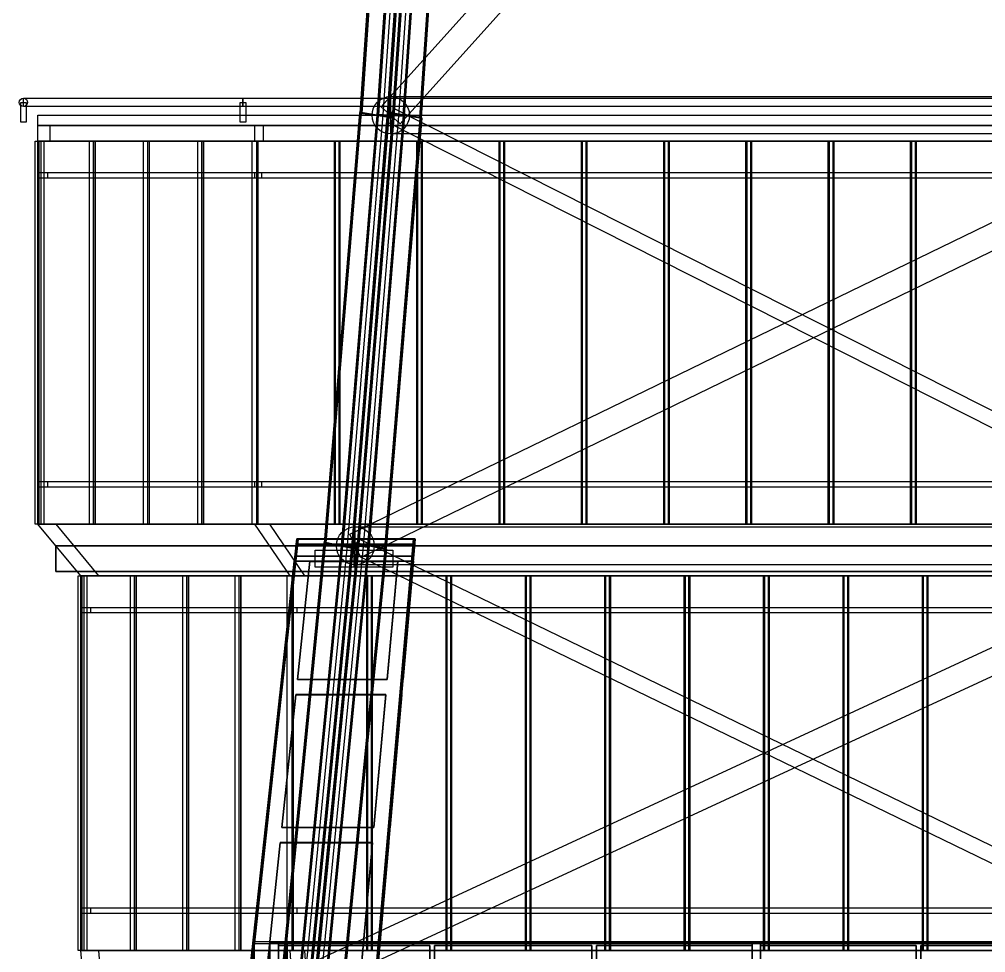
# Model space of a CAD drawing. Header units: millimetres. Extents: x -48000 to 1060615, y -2000 to 333000.
# Drawn here: x -14216 to -2987, y 120275 to 131114 of the extents above; entities that cross this region are included whole.
import ezdxf

# ---------------------------------------------------------------- set-up
doc = ezdxf.new("R2010")
doc.units = ezdxf.units.MM
doc.layers.add('D-STR-DECK', color=7, linetype='Continuous', lineweight=25)
doc.layers.add('D-STR-STRC', color=7, linetype='Continuous', lineweight=25)

msp = doc.modelspace()

# ---------------------------------------------------------------- linework, layer by layer
at = {"layer": 'D-STR-DECK'}
for points in [[(-14200, 129920), (-14200, 130150), (-14136, 130150), (-14136, 129920)], [(-14200, 129920), (-14200, 130150), (-14136, 130150), (-14136, 129920)], [(-11617.76, 130102), (-14168, 130102), (-14168, 130198), (-11617.76, 130198)], [(-14168, 130198), (-11617.76, 130198), (-11617.76, 130102), (-14168, 130102)], [(-11649.76, 129920), (-11649.76, 130150), (-11585.76, 130150), (-11585.76, 129920)], [(-11649.76, 129920), (-11649.76, 130150), (-11585.76, 130150), (-11585.76, 129920)], [(-11617.76, 130198), (11617.76, 130198), (11617.76, 130102), (-11617.76, 130102)], [(11617.76, 130102), (-11617.76, 130102), (-11617.76, 130198), (11617.76, 130198)], [(-14000, 129880), (-14000, 130000), (14000, 130000), (14000, 129880)], [(-14000, 129700), (-14000, 129880), (-11381.01, 129880), (-11381.01, 129700)], [(-14000, 129700), (-14000, 129880), (-13860, 129880), (-13860, 129700)], [(-14000, 129700), (-14000, 129880), (-11381.01, 129880), (-11381.01, 129700)], [(-11480, 129700), (-11480, 129880), (11480, 129880), (11480, 129700)], [(-11480, 129700), (-11480, 129880), (11480, 129880), (11480, 129700)], [(-14032, 125250), (-14032, 129700), (-13968, 129700), (-13968, 125250)], [(-14032, 125250), (-14032, 129700), (-13968, 129700), (-13968, 125250)], [(-14032, 125250), (-14032, 129700), (-13968, 129700), (-13968, 125250)], [(-14032, 125250), (-14032, 129700), (-13968, 129700), (-13968, 125250)], [(-14032, 125250), (-14032, 129700), (-13968, 129700), (-13968, 125250)], [(-14032, 125250), (-14032, 129700), (-13968, 129700), (-13968, 125250)], [(-14032, 125250), (-14032, 129700), (-13968, 129700), (-13968, 125250)], [(-14032, 125250), (-14032, 129700), (-13968, 129700), (-13968, 125250)], [(-14032, 125250), (-14032, 129700), (-13968, 129700), (-13968, 125250)], [(-14032, 125250), (-14032, 129700), (-13968, 129700), (-13968, 125250)], [(-14032, 125250), (-14032, 129700), (-13968, 129700), (-13968, 125250)], [(-14032, 125250), (-14032, 129700), (-13968, 129700), (-13968, 125250)], [(-14032, 125250), (-14032, 129700), (-13968, 129700), (-13968, 125250)], [(-14032, 125250), (-14032, 129700), (-13968, 129700), (-13968, 125250)], [(-14032, 125250), (-14032, 129700), (-13968, 129700), (-13968, 125250)], [(-14032, 125250), (-14032, 129700), (-13968, 129700), (-13968, 125250)], [(-14032, 125250), (-14032, 129700), (-13968, 129700), (-13968, 125250)], [(-14032, 125250), (-14032, 129700), (-13968, 129700), (-13968, 125250)], [(-14032, 125250), (-14032, 129700), (-13968, 129700), (-13968, 125250)], [(-14032, 125250), (-14032, 129700), (-13968, 129700), (-13968, 125250)], [(-14032, 125250), (-14032, 129700), (-13968, 129700), (-13968, 125250)], [(-14032, 125250), (-14032, 129700), (-13968, 129700), (-13968, 125250)], [(-14032, 125250), (-14032, 129700), (-13968, 129700), (-13968, 125250)], [(-14032, 125250), (-14032, 129700), (-13968, 129700), (-13968, 125250)], [(-14032, 125250), (-14032, 129700), (-13968, 129700), (-13968, 125250)], [(-14000, 125250), (-14000, 129700), (-13930, 129700), (-13930, 125250)], [(-14000, 125250), (-14000, 129700), (-13930, 129700), (-13930, 125250)], [(-14000, 125250), (-14000, 129700), (-13930, 129700), (-13930, 125250)], [(-14000, 125250), (-14000, 129700), (-13930, 129700), (-13930, 125250)], [(-14000, 125250), (-14000, 129700), (-13930, 129700), (-13930, 125250)], [(-14000, 125250), (-14000, 129700), (-13930, 129700), (-13930, 125250)], [(-14000, 125250), (-14000, 129700), (-13930, 129700), (-13930, 125250)], [(-14000, 125250), (-14000, 129700), (-13930, 129700), (-13930, 125250)], [(-14000, 125250), (-14000, 129700), (-13930, 129700), (-13930, 125250)], [(-14000, 125250), (-14000, 129700), (-13930, 129700), (-13930, 125250)], [(-14000, 125250), (-14000, 129700), (-13930, 129700), (-13930, 125250)], [(-14000, 125250), (-14000, 129700), (-13930, 129700), (-13930, 125250)], [(-14000, 125250), (-14000, 129700), (-13930, 129700), (-13930, 125250)], [(-14000, 125250), (-14000, 129700), (-13930, 129700), (-13930, 125250)], [(-14000, 125250), (-14000, 129700), (-13930, 129700), (-13930, 125250)], [(-14000, 125250), (-14000, 129700), (-13930, 129700), (-13930, 125250)], [(-14000, 125250), (-14000, 129700), (-13930, 129700), (-13930, 125250)], [(-14000, 125250), (-14000, 129700), (-13930, 129700), (-13930, 125250)], [(-14000, 125250), (-14000, 129700), (-13930, 129700), (-13930, 125250)], [(-14000, 125250), (-14000, 129700), (-13930, 129700), (-13930, 125250)], [(-14000, 125250), (-14000, 129700), (-13930, 129700), (-13930, 125250)], [(-14000, 125250), (-14000, 129700), (-13930, 129700), (-13930, 125250)], [(-14000, 125250), (-14000, 129700), (-13930, 129700), (-13930, 125250)], [(-14000, 125250), (-14000, 129700), (-13930, 129700), (-13930, 125250)], [(-13984.25, 125250), (-13984.25, 129700), (-13336.25, 129700), (-13336.25, 125250)], [(-13984.25, 125250), (-13984.25, 129700), (-13336.25, 129700), (-13336.25, 125250)], [(-13402, 125250), (-13402, 129700), (-13338, 129700), (-13338, 125250)], [(-13402, 125250), (-13402, 129700), (-13338, 129700), (-13338, 125250)], [(-13354.25, 125250), (-13354.25, 129700), (-12706.25, 129700), (-12706.25, 125250)], [(-13354.25, 125250), (-13354.25, 129700), (-12706.25, 129700), (-12706.25, 125250)], [(-12772, 125250), (-12772, 129700), (-12708, 129700), (-12708, 125250)], [(-12772, 125250), (-12772, 129700), (-12708, 129700), (-12708, 125250)], [(-12724.25, 125250), (-12724.25, 129700), (-12076.25, 129700), (-12076.25, 125250)], [(-12724.25, 125250), (-12724.25, 129700), (-12076.25, 129700), (-12076.25, 125250)], [(-12142, 125250), (-12142, 129700), (-12078, 129700), (-12078, 125250)], [(-12142, 125250), (-12142, 129700), (-12078, 129700), (-12078, 125250)], [(-12094.25, 125250), (-12094.25, 129700), (-11446.25, 129700), (-11446.25, 125250)], [(-12094.25, 125250), (-12094.25, 129700), (-11446.25, 129700), (-11446.25, 125250)], [(-11512, 125250), (-11512, 129700), (-11448, 129700), (-11448, 125250)], [(-11512, 125250), (-11512, 129700), (-11448, 129700), (-11448, 125250)], [(-11456.08, 125250), (-11456.08, 129700), (-10547.25, 129700), (-10547.25, 125250)], [(-11456.08, 125250), (-11456.08, 129700), (-10547.25, 129700), (-10547.25, 125250)], [(-10555.33, 125250), (-10555.33, 129700), (-10491.33, 129700), (-10491.33, 125250)], [(-10555.33, 125250), (-10555.33, 129700), (-10491.33, 129700), (-10491.33, 125250)], [(-10499.42, 125250), (-10499.42, 129700), (-9590.58, 129700), (-9590.58, 125250)], [(-10499.42, 125250), (-10499.42, 129700), (-9590.58, 129700), (-9590.58, 125250)], [(-9598.67, 125250), (-9598.67, 129700), (-9534.67, 129700), (-9534.67, 125250)], [(-9598.67, 125250), (-9598.67, 129700), (-9534.67, 129700), (-9534.67, 125250)], [(-9542.75, 125250), (-9542.75, 129700), (-8633.92, 129700), (-8633.92, 125250)], [(-9542.75, 125250), (-9542.75, 129700), (-8633.92, 129700), (-8633.92, 125250)], [(-8642, 125250), (-8642, 129700), (-8578, 129700), (-8578, 125250)], [(-8642, 125250), (-8642, 129700), (-8578, 129700), (-8578, 125250)], [(-8586.08, 125250), (-8586.08, 129700), (-7677.25, 129700), (-7677.25, 125250)], [(-8586.08, 125250), (-8586.08, 129700), (-7677.25, 129700), (-7677.25, 125250)], [(-7685.33, 125250), (-7685.33, 129700), (-7621.33, 129700), (-7621.33, 125250)], [(-7685.33, 125250), (-7685.33, 129700), (-7621.33, 129700), (-7621.33, 125250)], [(-7629.42, 125250), (-7629.42, 129700), (-6720.58, 129700), (-6720.58, 125250)], [(-7629.42, 125250), (-7629.42, 129700), (-6720.58, 129700), (-6720.58, 125250)], [(-6728.67, 125250), (-6728.67, 129700), (-6664.67, 129700), (-6664.67, 125250)], [(-6728.67, 125250), (-6728.67, 129700), (-6664.67, 129700), (-6664.67, 125250)], [(-6672.75, 125250), (-6672.75, 129700), (-5763.92, 129700), (-5763.92, 125250)], [(-6672.75, 125250), (-6672.75, 129700), (-5763.92, 129700), (-5763.92, 125250)], [(-5772, 125250), (-5772, 129700), (-5708, 129700), (-5708, 125250)], [(-5772, 125250), (-5772, 129700), (-5708, 129700), (-5708, 125250)], [(-5716.08, 125250), (-5716.08, 129700), (-4807.25, 129700), (-4807.25, 125250)], [(-5716.08, 125250), (-5716.08, 129700), (-4807.25, 129700), (-4807.25, 125250)], [(-4815.33, 125250), (-4815.33, 129700), (-4751.33, 129700), (-4751.33, 125250)], [(-4815.33, 125250), (-4815.33, 129700), (-4751.33, 129700), (-4751.33, 125250)], [(-4759.42, 125250), (-4759.42, 129700), (-3850.58, 129700), (-3850.58, 125250)], [(-4759.42, 125250), (-4759.42, 129700), (-3850.58, 129700), (-3850.58, 125250)], [(-3858.67, 125250), (-3858.67, 129700), (-3794.67, 129700), (-3794.67, 125250)], [(-3858.67, 125250), (-3858.67, 129700), (-3794.67, 129700), (-3794.67, 125250)], [(-3802.75, 125250), (-3802.75, 129700), (-2893.92, 129700), (-2893.92, 125250)], [(-3802.75, 125250), (-3802.75, 129700), (-2893.92, 129700), (-2893.92, 125250)], [(-14000, 129270), (-14000, 129335), (-11402.22, 129335), (-11402.22, 129270)], [(-14000, 129270), (-14000, 129335), (-13890, 129335), (-13890, 129270)], [(-14000, 129270), (-14000, 129335), (-11402.22, 129335), (-11402.22, 129270)], [(-11480, 129270), (-11480, 129335), (11480, 129335), (11480, 129270)], [(-11480, 129270), (-11480, 129335), (11480, 129335), (11480, 129270)], [(-14000, 125680), (-14000, 125745), (-11402.22, 125745), (-11402.22, 125680)], [(-14000, 125680), (-14000, 125745), (-13890, 125745), (-13890, 125680)], [(-14000, 125680), (-14000, 125745), (-11402.22, 125745), (-11402.22, 125680)], [(-11480, 125680), (-11480, 125745), (11480, 125745), (11480, 125680)], [(-11480, 125680), (-11480, 125745), (11480, 125745), (11480, 125680)], [(-13500, 124650), (-14000, 125250), (-11307.8, 125250), (-10903.95, 124650)], [(-13500, 124650), (-14000, 125250), (-13790, 125250), (-13297.5, 124650)], [(-13500, 124650), (-14000, 125250), (-11307.8, 125250), (-10903.95, 124650)], [(-11070, 124650), (-11480, 125250), (11480, 125250), (11070, 124650)], [(-11070, 124650), (-11480, 125250), (11480, 125250), (11070, 124650)], [(-13790, 124700), (-13790, 125000), (13790, 125000), (13790, 124700)], [(-13790, 124700), (-13790, 125000), (13790, 125000), (13790, 124700)], [(-13790, 124700), (4700, 124700), (4700, 125000), (-13790, 125000)], [(-13532, 120300), (-13532, 124650), (-13468, 124650), (-13468, 120300)], [(-13532, 120300), (-13532, 124650), (-13468, 124650), (-13468, 120300)], [(-13532, 120300), (-13532, 124650), (-13468, 124650), (-13468, 120300)], [(-13532, 120300), (-13532, 124650), (-13468, 124650), (-13468, 120300)], [(-13532, 120300), (-13532, 124650), (-13468, 124650), (-13468, 120300)], [(-13532, 120300), (-13532, 124650), (-13468, 124650), (-13468, 120300)], [(-13532, 120300), (-13532, 124650), (-13468, 124650), (-13468, 120300)], [(-13532, 120300), (-13532, 124650), (-13468, 124650), (-13468, 120300)], [(-13532, 120300), (-13532, 124650), (-13468, 124650), (-13468, 120300)], [(-13532, 120300), (-13532, 124650), (-13468, 124650), (-13468, 120300)], [(-13532, 120300), (-13532, 124650), (-13468, 124650), (-13468, 120300)], [(-13532, 120300), (-13532, 124650), (-13468, 124650), (-13468, 120300)], [(-13532, 120300), (-13532, 124650), (-13468, 124650), (-13468, 120300)], [(-13532, 120300), (-13532, 124650), (-13468, 124650), (-13468, 120300)], [(-13532, 120300), (-13532, 124650), (-13468, 124650), (-13468, 120300)], [(-13532, 120300), (-13532, 124650), (-13468, 124650), (-13468, 120300)], [(-13532, 120300), (-13532, 124650), (-13468, 124650), (-13468, 120300)], [(-13532, 120300), (-13532, 124650), (-13468, 124650), (-13468, 120300)], [(-13532, 120300), (-13532, 124650), (-13468, 124650), (-13468, 120300)], [(-13532, 120300), (-13532, 124650), (-13468, 124650), (-13468, 120300)], [(-13532, 120300), (-13532, 124650), (-13468, 124650), (-13468, 120300)], [(-13532, 120300), (-13532, 124650), (-13468, 124650), (-13468, 120300)], [(-13532, 120300), (-13532, 124650), (-13468, 124650), (-13468, 120300)], [(-13532, 120300), (-13532, 124650), (-13468, 124650), (-13468, 120300)], [(-13532, 120300), (-13532, 124650), (-13468, 124650), (-13468, 120300)], [(-13500, 120300), (-13500, 124650), (-13430, 124650), (-13430, 120300)], [(-13500, 120300), (-13500, 124650), (-13430, 124650), (-13430, 120300)], [(-13500, 120300), (-13500, 124650), (-13430, 124650), (-13430, 120300)], [(-13500, 120300), (-13500, 124650), (-13430, 124650), (-13430, 120300)], [(-13500, 120300), (-13500, 124650), (-13430, 124650), (-13430, 120300)], [(-13500, 120300), (-13500, 124650), (-13430, 124650), (-13430, 120300)], [(-13500, 120300), (-13500, 124650), (-13430, 124650), (-13430, 120300)], [(-13500, 120300), (-13500, 124650), (-13430, 124650), (-13430, 120300)], [(-13500, 120300), (-13500, 124650), (-13430, 124650), (-13430, 120300)], [(-13500, 120300), (-13500, 124650), (-13430, 124650), (-13430, 120300)], [(-13500, 120300), (-13500, 124650), (-13430, 124650), (-13430, 120300)], [(-13500, 120300), (-13500, 124650), (-13430, 124650), (-13430, 120300)], [(-13500, 120300), (-13500, 124650), (-13430, 124650), (-13430, 120300)], [(-13500, 120300), (-13500, 124650), (-13430, 124650), (-13430, 120300)], [(-13500, 120300), (-13500, 124650), (-13430, 124650), (-13430, 120300)], [(-13500, 120300), (-13500, 124650), (-13430, 124650), (-13430, 120300)], [(-13500, 120300), (-13500, 124650), (-13430, 124650), (-13430, 120300)], [(-13500, 120300), (-13500, 124650), (-13430, 124650), (-13430, 120300)], [(-13500, 120300), (-13500, 124650), (-13430, 124650), (-13430, 120300)], [(-13500, 120300), (-13500, 124650), (-13430, 124650), (-13430, 120300)], [(-13500, 120300), (-13500, 124650), (-13430, 124650), (-13430, 120300)], [(-13500, 120300), (-13500, 124650), (-13430, 124650), (-13430, 120300)], [(-13500, 120300), (-13500, 124650), (-13430, 124650), (-13430, 120300)], [(-13500, 120300), (-13500, 124650), (-13430, 124650), (-13430, 120300)], [(-13484.81, 120300), (-13484.81, 124650), (-12858.19, 124650), (-12858.19, 120300)], [(-13484.81, 120300), (-13484.81, 124650), (-12858.19, 124650), (-12858.19, 120300)], [(-12924.5, 120300), (-12924.5, 124650), (-12860.5, 124650), (-12860.5, 120300)], [(-12924.5, 120300), (-12924.5, 124650), (-12860.5, 124650), (-12860.5, 120300)], [(-12877.31, 120300), (-12877.31, 124650), (-12250.69, 124650), (-12250.69, 120300)], [(-12877.31, 120300), (-12877.31, 124650), (-12250.69, 124650), (-12250.69, 120300)], [(-12317, 120300), (-12317, 124650), (-12253, 124650), (-12253, 120300)], [(-12317, 120300), (-12317, 124650), (-12253, 124650), (-12253, 120300)], [(-12269.81, 120300), (-12269.81, 124650), (-11643.19, 124650), (-11643.19, 120300)], [(-12269.81, 120300), (-12269.81, 124650), (-11643.19, 124650), (-11643.19, 120300)], [(-11709.5, 120300), (-11709.5, 124650), (-11645.5, 124650), (-11645.5, 120300)], [(-11709.5, 120300), (-11709.5, 124650), (-11645.5, 124650), (-11645.5, 120300)], [(-11662.31, 120300), (-11662.31, 124650), (-11035.69, 124650), (-11035.69, 120300)], [(-11662.31, 120300), (-11662.31, 124650), (-11035.69, 124650), (-11035.69, 120300)], [(-11102, 120300), (-11102, 124650), (-11038, 124650), (-11038, 120300)], [(-11102, 120300), (-11102, 124650), (-11038, 124650), (-11038, 120300)], [(-11046.94, 120300), (-11046.94, 124650), (-10170.56, 124650), (-10170.56, 120300)], [(-11046.94, 120300), (-11046.94, 124650), (-10170.56, 124650), (-10170.56, 120300)], [(-10179.5, 120300), (-10179.5, 124650), (-10115.5, 124650), (-10115.5, 120300)], [(-10179.5, 120300), (-10179.5, 124650), (-10115.5, 124650), (-10115.5, 120300)], [(-10124.44, 120300), (-10124.44, 124650), (-9248.06, 124650), (-9248.06, 120300)], [(-10124.44, 120300), (-10124.44, 124650), (-9248.06, 124650), (-9248.06, 120300)], [(-9257, 120300), (-9257, 124650), (-9193, 124650), (-9193, 120300)], [(-9257, 120300), (-9257, 124650), (-9193, 124650), (-9193, 120300)], [(-9201.94, 120300), (-9201.94, 124650), (-8325.56, 124650), (-8325.56, 120300)], [(-9201.94, 120300), (-9201.94, 124650), (-8325.56, 124650), (-8325.56, 120300)], [(-8334.5, 120300), (-8334.5, 124650), (-8270.5, 124650), (-8270.5, 120300)], [(-8334.5, 120300), (-8334.5, 124650), (-8270.5, 124650), (-8270.5, 120300)], [(-8279.44, 120300), (-8279.44, 124650), (-7403.06, 124650), (-7403.06, 120300)], [(-8279.44, 120300), (-8279.44, 124650), (-7403.06, 124650), (-7403.06, 120300)], [(-7412, 120300), (-7412, 124650), (-7348, 124650), (-7348, 120300)], [(-7412, 120300), (-7412, 124650), (-7348, 124650), (-7348, 120300)], [(-7356.94, 120300), (-7356.94, 124650), (-6480.56, 124650), (-6480.56, 120300)], [(-7356.94, 120300), (-7356.94, 124650), (-6480.56, 124650), (-6480.56, 120300)], [(-6489.5, 120300), (-6489.5, 124650), (-6425.5, 124650), (-6425.5, 120300)], [(-6489.5, 120300), (-6489.5, 124650), (-6425.5, 124650), (-6425.5, 120300)], [(-6434.44, 120300), (-6434.44, 124650), (-5558.06, 124650), (-5558.06, 120300)], [(-6434.44, 120300), (-6434.44, 124650), (-5558.06, 124650), (-5558.06, 120300)], [(-5567, 120300), (-5567, 124650), (-5503, 124650), (-5503, 120300)], [(-5567, 120300), (-5567, 124650), (-5503, 124650), (-5503, 120300)], [(-5511.94, 120300), (-5511.94, 124650), (-4635.56, 124650), (-4635.56, 120300)], [(-5511.94, 120300), (-5511.94, 124650), (-4635.56, 124650), (-4635.56, 120300)], [(-4644.5, 120300), (-4644.5, 124650), (-4580.5, 124650), (-4580.5, 120300)], [(-4644.5, 120300), (-4644.5, 124650), (-4580.5, 124650), (-4580.5, 120300)], [(-4589.44, 120300), (-4589.44, 124650), (-3713.06, 124650), (-3713.06, 120300)], [(-4589.44, 120300), (-4589.44, 124650), (-3713.06, 124650), (-3713.06, 120300)], [(-3722, 120300), (-3722, 124650), (-3658, 124650), (-3658, 120300)], [(-3722, 120300), (-3722, 124650), (-3658, 124650), (-3658, 120300)], [(-3666.94, 120300), (-3666.94, 124650), (-2790.56, 124650), (-2790.56, 120300)], [(-3666.94, 120300), (-3666.94, 124650), (-2790.56, 124650), (-2790.56, 120300)], [(-13500, 124220), (-13500, 124285), (-10992.22, 124285), (-10992.22, 124220)], [(-13500, 124220), (-13500, 124285), (-13390, 124285), (-13390, 124220)], [(-13500, 124220), (-13500, 124285), (-10992.22, 124285), (-10992.22, 124220)], [(-11070, 124220), (-11070, 124285), (11070, 124285), (11070, 124220)], [(-11070, 124220), (-11070, 124285), (11070, 124285), (11070, 124220)], [(-13500, 120730), (-13500, 120795), (-10992.22, 120795), (-10992.22, 120730)], [(-13500, 120730), (-13500, 120795), (-13390, 120795), (-13390, 120730)], [(-13500, 120730), (-13500, 120795), (-10992.22, 120795), (-10992.22, 120730)], [(-11070, 120730), (-11070, 120795), (11070, 120795), (11070, 120730)], [(-11070, 120730), (-11070, 120795), (11070, 120795), (11070, 120730)], [(-13432.5, 119500), (-13500, 120300), (-10903.95, 120300), (-10849.43, 119500)], [(-13432.5, 119500), (-13500, 120300), (-13297.5, 120300), (-13231.01, 119500)], [(-13432.5, 119500), (-13500, 120300), (-10903.95, 120300), (-10849.43, 119500)], [(-11014.65, 119500), (-11070, 120300), (11070, 120300), (11014.65, 119500)], [(-11014.65, 119500), (-11070, 120300), (11070, 120300), (11014.65, 119500)]]:
    msp.add_lwpolyline(points, close=True, dxfattribs=at)
msp.add_circle((-14168, 130150), 48, dxfattribs=at)
at = {"layer": 'D-STR-STRC'}
for points in [[(-10010.01, 130099.01), (-110.01, 141099.01), (110.01, 140900.99), (-9789.99, 129900.99)], [(110.01, 140900.99), (-9789.99, 129900.99), (-10010.01, 130099.01), (-110.01, 141099.01)], [(-9879.94, 129974.4), (-10254.94, 130025.6), (-9503.91, 141025.6), (-9128.91, 140974.4)], [(-10254.94, 130025.6), (-10237.97, 130025.6), (-9486.94, 141025.6), (-9503.91, 141025.6)], [(-10237.97, 130025.6), (-10254.94, 130025.6), (-9503.91, 141025.6), (-9486.94, 141025.6)], [(-10254.94, 130025.6), (-9879.94, 129974.4), (-9128.91, 140974.4), (-9503.91, 141025.6)], [(-10237.97, 130025.6), (-10056.81, 130000.86), (-9305.77, 141000.86), (-9486.94, 141025.6)], [(-10056.81, 130000.86), (-10237.97, 130025.6), (-9486.94, 141025.6), (-9305.77, 141000.86)], [(-10056.81, 130000.86), (-9755.86, 130000.86), (-9004.83, 141000.86), (-9305.77, 141000.86)], [(-9755.86, 130000.86), (-10056.81, 130000.86), (-9305.77, 141000.86), (-9004.83, 141000.86)], [(-10047.66, 130010.08), (-9296.62, 141010.08), (-9001.31, 140989.92), (-9752.34, 129989.92)], [(-9001.31, 140989.92), (-9752.34, 129989.92), (-10047.66, 130010.08), (-9296.62, 141010.08)], [(-9743.19, 129999.14), (-10044.14, 129999.14), (-9293.11, 140999.14), (-8992.16, 140999.14)], [(-10044.14, 129999.14), (-9862.97, 129974.4), (-9111.94, 140974.4), (-9293.11, 140999.14)], [(-9862.97, 129974.4), (-10044.14, 129999.14), (-9293.11, 140999.14), (-9111.94, 140974.4)], [(-10044.14, 129999.14), (-9743.19, 129999.14), (-8992.16, 140999.14), (-9293.11, 140999.14)], [(-9988.59, 130006.05), (-9237.56, 141006.05), (-9060.37, 140993.95), (-9811.41, 129993.95)], [(-9060.37, 140993.95), (-9811.41, 129993.95), (-9988.59, 130006.05), (-9237.56, 141006.05)], [(-9755.86, 130000.86), (-9937.03, 130025.6), (-9186, 141025.6), (-9004.83, 141000.86)], [(-9937.03, 130025.6), (-9920.06, 130025.6), (-9169.03, 141025.6), (-9186, 141025.6)], [(-9920.06, 130025.6), (-9937.03, 130025.6), (-9186, 141025.6), (-9169.03, 141025.6)], [(-9937.03, 130025.6), (-9755.86, 130000.86), (-9004.83, 141000.86), (-9186, 141025.6)], [(-9920.06, 130025.6), (-9545.06, 129974.4), (-8794.02, 140974.4), (-9169.03, 141025.6)], [(-9545.06, 129974.4), (-9920.06, 130025.6), (-9169.03, 141025.6), (-8794.02, 140974.4)], [(-9862.97, 129974.4), (-9879.94, 129974.4), (-9128.91, 140974.4), (-9111.94, 140974.4)], [(-9879.94, 129974.4), (-9862.97, 129974.4), (-9111.94, 140974.4), (-9128.91, 140974.4)], [(-9562.03, 129974.4), (-9743.19, 129999.14), (-8992.16, 140999.14), (-8810.99, 140974.4)], [(-9743.19, 129999.14), (-9562.03, 129974.4), (-8810.99, 140974.4), (-8992.16, 140999.14)], [(-9545.06, 129974.4), (-9562.03, 129974.4), (-8810.99, 140974.4), (-8794.02, 140974.4)], [(-9562.03, 129974.4), (-9545.06, 129974.4), (-8794.02, 140974.4), (-8810.99, 140974.4)], [(-9900, 130217.5), (9900, 130217.5), (9900, 129782.5), (-9900, 129782.5)], [(9900, 129782.5), (-9900, 129782.5), (-9900, 130217.5), (9900, 130217.5)], [(-10377.04, 125134.97), (-65.45, 130134.97), (65.45, 129865.03), (-10246.15, 124865.03)], [(65.45, 129865.03), (-10246.15, 124865.03), (-10377.04, 125134.97), (-65.45, 130134.97)], [(-9859.43, 130080.34), (40.57, 125080.34), (-40.57, 124919.66), (-9940.57, 129919.66)], [(-40.57, 124919.66), (-9940.57, 129919.66), (-9859.43, 130080.34), (40.57, 125080.34)], [(-10291.66, 124968.78), (-10670.94, 125031.22), (-10259.34, 130031.22), (-9880.07, 129968.78)], [(-10670.94, 125031.22), (-10653.97, 125031.22), (-10242.37, 130031.22), (-10259.34, 130031.22)], [(-10653.97, 125031.22), (-10670.94, 125031.22), (-10259.34, 130031.22), (-10242.37, 130031.22)], [(-10670.94, 125031.22), (-10291.66, 124968.78), (-9880.07, 129968.78), (-10259.34, 130031.22)], [(-10653.97, 125031.22), (-10470.65, 125001.04), (-10059.06, 130001.04), (-10242.37, 130031.22)], [(-10470.65, 125001.04), (-10653.97, 125031.22), (-10242.37, 130031.22), (-10059.06, 130001.04)], [(-10470.65, 125001.04), (-10165.18, 125001.04), (-9753.59, 130001.04), (-10059.06, 130001.04)], [(-10165.18, 125001.04), (-10470.65, 125001.04), (-10059.06, 130001.04), (-9753.59, 130001.04)], [(-10461.09, 125012.31), (-10049.49, 130012.31), (-9750.51, 129987.69), (-10162.1, 124987.69)], [(-9750.51, 129987.69), (-10162.1, 124987.69), (-10461.09, 125012.31), (-10049.49, 130012.31)], [(-10152.54, 124998.96), (-10458.01, 124998.96), (-10046.41, 129998.96), (-9740.94, 129998.96)], [(-10458.01, 124998.96), (-10274.69, 124968.78), (-9863.1, 129968.78), (-10046.41, 129998.96)], [(-10274.69, 124968.78), (-10458.01, 124998.96), (-10046.41, 129998.96), (-9863.1, 129968.78)], [(-10458.01, 124998.96), (-10152.54, 124998.96), (-9740.94, 129998.96), (-10046.41, 129998.96)], [(-10401.29, 125007.38), (-9989.7, 130007.38), (-9810.3, 129992.62), (-10221.9, 124992.62)], [(-9810.3, 129992.62), (-10221.9, 124992.62), (-10401.29, 125007.38), (-9989.7, 130007.38)], [(-10401.29, 125007.38), (-9989.7, 130007.38), (-9810.3, 129992.62), (-10221.9, 124992.62)], [(-10165.18, 125001.04), (-10348.5, 125031.22), (-9936.9, 130031.22), (-9753.59, 130001.04)], [(-10348.5, 125031.22), (-10331.53, 125031.22), (-9919.93, 130031.22), (-9936.9, 130031.22)], [(-10331.53, 125031.22), (-10348.5, 125031.22), (-9936.9, 130031.22), (-9919.93, 130031.22)], [(-10348.5, 125031.22), (-10165.18, 125001.04), (-9753.59, 130001.04), (-9936.9, 130031.22)], [(-10331.53, 125031.22), (-9952.25, 124968.78), (-9540.66, 129968.78), (-9919.93, 130031.22)], [(-9952.25, 124968.78), (-10331.53, 125031.22), (-9919.93, 130031.22), (-9540.66, 129968.78)], [(-10274.69, 124968.78), (-10291.66, 124968.78), (-9880.07, 129968.78), (-9863.1, 129968.78)], [(-10291.66, 124968.78), (-10274.69, 124968.78), (-9863.1, 129968.78), (-9880.07, 129968.78)], [(-9880.07, 129968.78), (-10259.34, 130031.22), (-10242.37, 130031.22), (-10059.06, 130001.04), (-9753.59, 130001.04), (-9936.9, 130031.22), (-9919.93, 130031.22), (-9540.66, 129968.78), (-9557.63, 129968.78), (-9740.94, 129998.96), (-10046.41, 129998.96), (-9863.1, 129968.78)], [(-9540.66, 129968.78), (-9919.93, 130031.22), (-9936.9, 130031.22), (-9753.59, 130001.04), (-10059.06, 130001.04), (-10242.37, 130031.22), (-10259.34, 130031.22), (-9880.07, 129968.78), (-9863.1, 129968.78), (-10046.41, 129998.96), (-9740.94, 129998.96), (-9557.63, 129968.78)], [(-9879.94, 129974.4), (-10254.94, 130025.6), (-10237.97, 130025.6), (-10056.81, 130000.86), (-9755.86, 130000.86), (-9937.03, 130025.6), (-9920.06, 130025.6), (-9545.06, 129974.4), (-9562.03, 129974.4), (-9743.19, 129999.14), (-10044.14, 129999.14), (-9862.97, 129974.4)], [(-9545.06, 129974.4), (-9920.06, 130025.6), (-9937.03, 130025.6), (-9755.86, 130000.86), (-10056.81, 130000.86), (-10237.97, 130025.6), (-10254.94, 130025.6), (-9879.94, 129974.4), (-9862.97, 129974.4), (-10044.14, 129999.14), (-9743.19, 129999.14), (-9562.03, 129974.4)], [(-9969.22, 124968.78), (-10152.54, 124998.96), (-9740.94, 129998.96), (-9557.63, 129968.78)], [(-10152.54, 124998.96), (-9969.22, 124968.78), (-9557.63, 129968.78), (-9740.94, 129998.96)], [(-9952.25, 124968.78), (-9969.22, 124968.78), (-9557.63, 129968.78), (-9540.66, 129968.78)], [(-9969.22, 124968.78), (-9952.25, 124968.78), (-9540.66, 129968.78), (-9557.63, 129968.78)], [(-10311.59, 125220), (10311.59, 125220), (10311.59, 124780), (-10311.59, 124780)], [(10311.59, 124780), (-10311.59, 124780), (-10311.59, 125220), (10311.59, 125220)], [(-10863.86, 120137.93), (-63.86, 125137.93), (63.86, 124862.07), (-10736.14, 119862.07)], [(63.86, 124862.07), (-10736.14, 119862.07), (-10863.86, 120137.93), (-63.86, 125137.93)], [(-11551.16, 119922.15), (-10064.5, 119922.15), (-9614.87, 125080.63), (-10993, 125080.63)], [(-11551.16, 119920.76), (-10064.5, 119920.76), (-9614.87, 125079.24), (-10993, 125079.24)], [(-10064.5, 119919.04), (-11551.16, 119919.04), (-10993, 125077.52), (-9614.87, 125077.52)], [(-11535.25, 119919.04), (-11535.25, 119919.04), (-10977.09, 125077.52), (-10977.09, 125077.52)], [(-10780.32, 119962.56), (-11163.61, 120037.44), (-10675.21, 125037.44), (-10291.92, 124962.56)], [(-11163.61, 120037.44), (-11146.64, 120037.44), (-10658.24, 125037.44), (-10675.21, 125037.44)], [(-11146.64, 120037.44), (-11163.61, 120037.44), (-10675.21, 125037.44), (-10658.24, 125037.44)], [(-11163.61, 120037.44), (-10780.32, 119962.56), (-10291.92, 124962.56), (-10675.21, 125037.44)], [(-11146.64, 120037.44), (-10961.3, 120001.23), (-10472.9, 125001.23), (-10658.24, 125037.44)], [(-10961.3, 120001.23), (-11146.64, 120037.44), (-10658.24, 125037.44), (-10472.9, 125001.23)], [(-10998.72, 125019.81), (-9620.76, 125019.81), (-9620.76, 125019.81), (-10998.72, 125019.81)], [(-10998.72, 125019.81), (-10998.72, 125019.81), (-9620.76, 125019.81), (-9620.76, 125019.81)], [(-10993, 125079.24), (-9614.87, 125079.24), (-9614.87, 125079.24), (-10993, 125079.24)], [(-10993, 125079.24), (-10993, 125079.24), (-10973, 125079.24), (-10973, 125079.24)], [(-10992.29, 125079.24), (-9615.58, 125079.24), (-9615.58, 125079.24), (-10992.29, 125079.24)], [(-10992.29, 125079.24), (-10992.29, 125079.24), (-9615.58, 125079.24), (-9615.58, 125079.24)], [(-10961.3, 120001.23), (-10651.31, 120001.23), (-10162.9, 125001.23), (-10472.9, 125001.23)], [(-10651.31, 120001.23), (-10961.3, 120001.23), (-10472.9, 125001.23), (-10162.9, 125001.23)], [(-10951.28, 120014.78), (-10462.87, 125014.78), (-10160.31, 124985.22), (-10648.72, 119985.22)], [(-10160.31, 124985.22), (-10648.72, 119985.22), (-10951.28, 120014.78), (-10462.87, 125014.78)], [(-10638.7, 119998.77), (-10948.69, 119998.77), (-10460.29, 124998.77), (-10150.29, 124998.77)], [(-10948.69, 119998.77), (-10763.35, 119962.56), (-10274.95, 124962.56), (-10460.29, 124998.77)], [(-10763.35, 119962.56), (-10948.69, 119998.77), (-10460.29, 124998.77), (-10274.95, 124962.56)], [(-10948.69, 119998.77), (-10638.7, 119998.77), (-10150.29, 124998.77), (-10460.29, 124998.77)], [(-10890.77, 120008.87), (-10402.36, 125008.87), (-10220.83, 124991.13), (-10709.23, 119991.13)], [(-10220.83, 124991.13), (-10709.23, 119991.13), (-10890.77, 120008.87), (-10402.36, 125008.87)], [(-10889.57, 120008.75), (-10401.17, 125008.75), (-10222.02, 124991.25), (-10710.43, 119991.25)], [(-10651.31, 120001.23), (-10836.65, 120037.44), (-10348.24, 125037.44), (-10162.9, 125001.23)], [(-10836.65, 120037.44), (-10819.68, 120037.44), (-10331.27, 125037.44), (-10348.24, 125037.44)], [(-10819.68, 120037.44), (-10836.65, 120037.44), (-10348.24, 125037.44), (-10331.27, 125037.44)], [(-10836.65, 120037.44), (-10651.31, 120001.23), (-10162.9, 125001.23), (-10348.24, 125037.44)], [(-10819.68, 120037.44), (-10436.39, 119962.56), (-9947.98, 124962.56), (-10331.27, 125037.44)], [(-10436.39, 119962.56), (-10819.68, 120037.44), (-10331.27, 125037.44), (-9947.98, 124962.56)], [(-10291.92, 124962.56), (-10675.21, 125037.44), (-10658.24, 125037.44), (-10472.9, 125001.23), (-10162.9, 125001.23), (-10348.24, 125037.44), (-10331.27, 125037.44), (-9947.98, 124962.56), (-9964.95, 124962.56), (-10150.29, 124998.77), (-10460.29, 124998.77), (-10274.95, 124962.56)], [(-9947.98, 124962.56), (-10331.27, 125037.44), (-10348.24, 125037.44), (-10162.9, 125001.23), (-10472.9, 125001.23), (-10658.24, 125037.44), (-10675.21, 125037.44), (-10291.92, 124962.56), (-10274.95, 124962.56), (-10460.29, 124998.77), (-10150.29, 124998.77), (-9964.95, 124962.56)], [(-10291.66, 124968.78), (-10670.94, 125031.22), (-10653.97, 125031.22), (-10470.65, 125001.04), (-10165.18, 125001.04), (-10348.5, 125031.22), (-10331.53, 125031.22), (-9952.25, 124968.78), (-9969.22, 124968.78), (-10152.54, 124998.96), (-10458.01, 124998.96), (-10274.69, 124968.78)], [(-9952.25, 124968.78), (-10331.53, 125031.22), (-10348.5, 125031.22), (-10165.18, 125001.04), (-10470.65, 125001.04), (-10653.97, 125031.22), (-10670.94, 125031.22), (-10291.66, 124968.78), (-10274.69, 124968.78), (-10458.01, 124998.96), (-10152.54, 124998.96), (-9969.22, 124968.78)], [(-10453.36, 119962.56), (-10638.7, 119998.77), (-10150.29, 124998.77), (-9964.95, 124962.56)], [(-10638.7, 119998.77), (-10453.36, 119962.56), (-9964.95, 124962.56), (-10150.29, 124998.77)], [(-10271.8, 125082.06), (39.79, 120082.06), (-39.79, 119917.94), (-10351.39, 124917.94)], [(-39.79, 119917.94), (-10351.39, 124917.94), (-10271.8, 125082.06), (39.79, 120082.06)], [(-10080.43, 119922.15), (-10080.43, 119922.15), (-9630.81, 125080.63), (-9630.81, 125080.63)], [(-9614.87, 125079.24), (-9614.87, 125079.24), (-9634.87, 125079.24), (-9634.87, 125079.24)], [(-11013.87, 124879.79), (-9632.96, 124879.79), (-9632.96, 124879.79), (-11013.87, 124879.79)], [(-11013.87, 124879.79), (-11013.87, 124879.79), (-9632.96, 124879.79), (-9632.96, 124879.79)], [(-10763.35, 119962.56), (-10780.32, 119962.56), (-10291.92, 124962.56), (-10274.95, 124962.56)], [(-10780.32, 119962.56), (-10763.35, 119962.56), (-10274.95, 124962.56), (-10291.92, 124962.56)], [(-10777.85, 124950), (-10326.25, 124950), (-10326.25, 124750), (-10777.85, 124750)], [(-10777.85, 124950), (-10326.25, 124950), (-10326.25, 124750), (-10777.85, 124750)], [(-10777.85, 124950), (-10326.25, 124950), (-10326.25, 124750), (-10777.85, 124750)], [(-10777.85, 124950), (-10326.25, 124950), (-10326.25, 124750), (-10777.85, 124750)], [(-10436.39, 119962.56), (-10453.36, 119962.56), (-9964.95, 124962.56), (-9947.98, 124962.56)], [(-10453.36, 119962.56), (-10436.39, 119962.56), (-9947.98, 124962.56), (-9964.95, 124962.56)], [(-9874.64, 124750), (-10326.25, 124750), (-10326.25, 124950), (-9874.64, 124950)], [(-9874.64, 124750), (-10326.25, 124750), (-10326.25, 124950), (-9874.64, 124950)], [(-9874.64, 124750), (-10326.25, 124750), (-10326.25, 124950), (-9874.64, 124950)], [(-9874.64, 124750), (-10326.25, 124750), (-10326.25, 124950), (-9874.64, 124950)], [(-11169.41, 123448.8), (-11169.41, 123448.8), (-11021.02, 124820.21), (-11021.02, 124820.21)], [(-11153.51, 123447.08), (-11153.51, 123447.08), (-11005.12, 124818.49), (-11005.12, 124818.49)], [(-11020.32, 124820.21), (-9638.16, 124820.21), (-9638.16, 124820.21), (-11020.32, 124820.21)], [(-11020.32, 124820.21), (-11020.32, 124820.21), (-9638.16, 124820.21), (-9638.16, 124820.21)], [(-9941.46, 123448.8), (-10984.93, 123448.8), (-10840.31, 124820.21), (-9818.16, 124820.21)], [(-9941.46, 123447.08), (-10984.93, 123447.08), (-10840.31, 124818.49), (-9818.16, 124818.49)], [(-10984.92, 123450.37), (-9941.45, 123450.37), (-9818.16, 124821.6), (-10840.31, 124821.6)], [(-10984.92, 123448.98), (-9941.45, 123448.98), (-9818.16, 124820.21), (-10840.31, 124820.21)], [(-9772.91, 123450.37), (-9772.91, 123450.37), (-9653.39, 124821.6), (-9653.39, 124821.6)], [(-9756.97, 123448.98), (-9756.97, 123448.98), (-9637.45, 124820.21), (-9637.45, 124820.21)], [(-11355.47, 121729.31), (-11355.47, 121729.31), (-11188.69, 123270.69), (-11188.69, 123270.69)], [(-11339.56, 121727.59), (-11339.56, 121727.59), (-11172.78, 123268.97), (-11172.78, 123268.97)], [(-10096.06, 121729.31), (-11166.26, 121729.31), (-11003.72, 123270.69), (-9957.48, 123270.69)], [(-10096.06, 121727.59), (-11166.26, 121727.59), (-11003.72, 123268.97), (-9957.48, 123268.97)], [(-11166.24, 121730.88), (-10096.05, 121730.88), (-9957.49, 123271.9), (-11003.74, 123271.9)], [(-11166.24, 121729.49), (-10096.05, 121729.49), (-9957.49, 123270.51), (-11003.74, 123270.51)], [(-9922.78, 121730.88), (-9922.78, 121730.88), (-9788.46, 123271.9), (-9788.46, 123271.9)], [(-9906.84, 121729.49), (-9906.84, 121729.49), (-9772.52, 123270.51), (-9772.52, 123270.51)], [(-11523.13, 120179.79), (-11523.13, 120179.79), (-11374.74, 121551.2), (-11374.74, 121551.2)], [(-11507.22, 120178.07), (-11507.22, 120178.07), (-11358.83, 121549.48), (-11358.83, 121549.48)], [(-11329.67, 120181.18), (-10235.38, 120181.18), (-10112.09, 121552.41), (-11185.06, 121552.41)], [(-10235.38, 120179.79), (-11329.67, 120179.79), (-11185.05, 121551.2), (-10112.08, 121551.2)], [(-11329.67, 120179.79), (-10235.38, 120179.79), (-10112.09, 121551.02), (-11185.06, 121551.02)], [(-10235.38, 120178.07), (-11329.67, 120178.07), (-11185.05, 121549.48), (-10112.08, 121549.48)], [(-10057.86, 120181.18), (-10057.86, 120181.18), (-9938.34, 121552.41), (-9938.34, 121552.41)], [(-10041.92, 120179.79), (-10041.92, 120179.79), (-9922.4, 121551.02), (-9922.4, 121551.02)], [(-11103.43, 120400), (-11503.43, 120400), (-11503.43, 120380), (-11103.43, 120380)], [(-11503.43, 120400), (-11503.43, 119600), (-11503.43, 119600), (-11503.43, 120400)], [(-11103.43, 120400), (-11503.43, 120400), (-11503.43, 119600), (-11103.43, 119600)], [(-11487.43, 120400), (-11487.43, 119600), (-11487.43, 119600), (-11487.43, 120400)], [(-11303.43, 120400), (-11303.43, 120400), (-11303.43, 120380), (-11303.43, 120380)], [(-11303.43, 120400), (-11303.43, 119600), (11303.43, 119600), (11303.43, 120400)], [(-11303.43, 120400), (-11303.43, 120400), (-11303.43, 119600), (-11303.43, 119600)], [(-11303.43, 120400), (-11303.43, 120400), (-11303.43, 120380), (-11303.43, 120380)], [(11303.43, 120400), (11303.43, 119600), (-11303.43, 119600), (-11303.43, 120400)], [(-11303.43, 120400), (-11303.43, 120400), (-11303.43, 119600), (-11303.43, 119600)], [(-11203.43, 120400), (-11203.43, 120400), (-11203.43, 119600), (-11203.43, 119600)], [(-11203.43, 120400), (-11203.43, 120400), (-11203.43, 119600), (-11203.43, 119600)], [(-11119.43, 120400), (-11119.43, 119600), (-11119.43, 119600), (-11119.43, 120400)], [(-11103.43, 120400), (-11103.43, 119600), (-11103.43, 119600), (-11103.43, 120400)], [(-5701.71, 120400), (-5701.71, 120400), (-5701.71, 119600), (-5701.71, 119600)], [(-5701.71, 120400), (-5701.71, 120400), (-5701.71, 119600), (-5701.71, 119600)], [(-5601.71, 120400), (-5601.71, 120400), (-5601.71, 119600), (-5601.71, 119600)], [(-5601.71, 120400), (-5601.71, 120400), (-5601.71, 119600), (-5601.71, 119600)], [(-11503.43, 120360), (-11503.43, 119640), (-11503.43, 119640), (-11503.43, 120360)], [(-11487.43, 120360), (-11487.43, 119640), (-11487.43, 119640), (-11487.43, 120360)], [(-11203.43, 120360), (-11203.43, 119640), (-9447.02, 119640), (-9447.02, 120360)], [(-9447.02, 120360), (-9447.02, 119640), (-11203.43, 119640), (-11203.43, 120360)], [(-11119.43, 120360), (-11119.43, 119640), (-11119.43, 119640), (-11119.43, 120360)], [(-11103.43, 120360), (-11103.43, 119640), (-11103.43, 119640), (-11103.43, 120360)], [(-9392.02, 120360), (-9392.02, 119640), (-7563.12, 119640), (-7563.12, 120360)], [(-7563.12, 120360), (-7563.12, 119640), (-9392.02, 119640), (-9392.02, 120360)], [(-7508.12, 120360), (-7508.12, 119640), (-5701.71, 119640), (-5701.71, 120360)], [(-5701.71, 120360), (-5701.71, 119640), (-7508.12, 119640), (-7508.12, 120360)], [(-5601.71, 120360), (-5601.71, 119640), (-3795.31, 119640), (-3795.31, 120360)], [(-3795.31, 120360), (-3795.31, 119640), (-5601.71, 119640), (-5601.71, 120360)], [(-3740.31, 120360), (-3740.31, 119640), (-1911.4, 119640), (-1911.4, 120360)], [(-1911.4, 120360), (-1911.4, 119640), (-3740.31, 119640), (-3740.31, 120360)]]:
    msp.add_lwpolyline(points, close=True, dxfattribs=at)
for points in [[(-11551.16, 119920.76), (-10993, 125079.24)], [(-11551.16, 119920.76), (-10993, 125079.24)], [(-11531.16, 119920.76), (-10973, 125079.24)], [(-10998.72, 125019.81), (-10992.29, 125079.24)], [(-10998.72, 125019.81), (-10992.29, 125079.24)], [(-10084.5, 119920.76), (-9634.87, 125079.24)], [(-10064.5, 119920.76), (-9614.87, 125079.24)], [(-10064.5, 119920.76), (-9614.87, 125079.24)], [(-9620.76, 125019.81), (-9615.58, 125079.24)], [(-9620.76, 125019.81), (-9615.58, 125079.24)], [(-11020.32, 124820.21), (-11013.87, 124879.79)], [(-11020.32, 124820.21), (-11013.87, 124879.79)], [(-9638.16, 124820.21), (-9632.96, 124879.79)], [(-9638.16, 124820.21), (-9632.96, 124879.79)], [(-11303.43, 120400), (11303.43, 120400)], [(-11303.43, 120400), (-11203.43, 120400)], [(11303.43, 120400), (-11303.43, 120400)], [(-11203.43, 120400), (-11303.43, 120400)], [(-11303.43, 120380), (11303.43, 120380)], [(11303.43, 120380), (-11303.43, 120380)], [(-5701.71, 120400), (-5601.71, 120400)], [(-5601.71, 120400), (-5701.71, 120400)]]:
    msp.add_lwpolyline(points, dxfattribs=at)
for centre, radius in [((-9900, 130000), 217.5), ((-10311.59, 125000), 220)]:
    msp.add_circle(centre, radius, dxfattribs=at)

doc.saveas('drawing.dxf')
